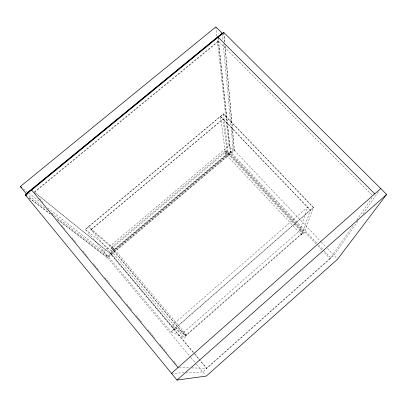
<?xml version="1.0" encoding="UTF-8"?>
<svg xmlns="http://www.w3.org/2000/svg" width="407" height="407" viewBox="0 0 407 407"><rect width="100%" height="100%" fill="white"/><g stroke="black" fill="none" stroke-linecap="round" stroke-linejoin="round"><path stroke-width="0.31" stroke-dasharray="2.04 1.53" d="M183.75 332.295L299.867 230.51L307.585 207.138L171.591 325.839L183.75 332.295L186.07 335.047M301.658 234.814L310.414 210.088L220.492 116.28L225.473 153.943L301.658 234.814L304.233 232.555L313.446 207.433L223.443 113.812L85.394 229.314L171.118 331.909L313.415 207.524L223.458 113.95L85.485 229.39M302.864 233.089L303.149 232.3L225.961 150.549L111.04 247.67L185.154 335.851L185.561 336.05L302.864 233.089L226.119 151.75L225.961 150.549M352.788 225.783L330.123 258.76L323.58 251.836M356.746 220.024L372.217 197.512M357.885 221.179L333.949 255.357L202.808 371.906L186.518 372.654M362.963 213.924L378.561 191.656M185.154 335.851L303.149 232.3M313.446 207.433L171.072 331.883L184.254 337.876L186.961 335.505L113.716 248.458L88.512 226.699L174.344 329.09M47.751 207.997L103.546 251.714L229.06 145.696L217.185 38.919M111.04 247.67L111.844 248.356L226.119 151.75M85.394 229.314L111.08 250.687L113.716 248.458M225.473 153.943L227.976 151.821L223.443 113.812M114.062 249.455L227.34 153.617L223.067 118.961L90.965 229.624L114.062 249.455L111.93 246.917M110.302 253.53L230.51 151.806M51.811 213.451L107.514 256.466L233.216 150.081L223.189 43.951M56.98 219.052L107.412 257.59L234.223 150.234L224.633 43.641M91.056 229.701L223.082 119.093M34.249 191.992L218.34 41.046L371.779 194.846M34.503 192.302L218.615 41.321M171.479 373.341L184.01 372.766M179.294 367.577L189.316 367.842M191.824 367.913L206.858 368.31L200.336 360.531M174.298 329.065L186.961 335.505M28.989 197.782L49.644 213.558M57.708 219.714L107.585 257.799L234.407 150.427L225.015 45.167M29.243 197.858L49.919 213.66M26.216 193.681L46.291 209.188M23.341 188.868L26.826 191.6M28.821 193.162L40.278 202.142M34.366 192.089L111.32 254.283L194.627 353.719M35.607 193.193L111.493 254.492M220.513 116.412L310.378 210.175M234.223 150.234L320.848 241.555M321.286 242.012L325.651 246.617M327.396 248.458L337.581 259.193M229.06 145.696L233.216 150.081M316.824 243.06L230.331 151.613L110.124 253.322L194.22 353.708M318.569 244.902L323.799 250.432M324.237 250.895L330.774 257.809L206.441 368.299L194.627 354.197M316.168 243.997L230.52 153.373L217.964 37.551M317.913 245.838L323.143 251.378M227.976 151.821L304.233 232.555M225.117 151.262L227.34 153.617M299.867 230.51L302.279 233.063M111.844 248.356L185.561 336.05M111.08 250.687L184.254 337.876M195.039 354.207L199.929 360.042M103.546 251.714L107.514 256.466M107.412 257.59L190.603 357.275M191.01 357.763L195.894 363.619M196.301 364.102L205.52 375.152M39.754 198.667L42.984 202.584M51.465 212.866L54.294 216.29M61.564 225.107L63.177 227.065M63.584 227.554L64.392 228.531M72.064 237.836L76.104 242.73M82.972 251.053L87.815 256.929M93.473 263.782L94.683 265.252M95.085 265.74L96.703 267.699M97.105 268.188L99.125 270.635M104.782 277.488L106.395 279.446M106.802 279.94L108.415 281.893M108.822 282.387L109.625 283.364M114.881 289.728L116.092 291.198M116.494 291.687L118.111 293.645M118.513 294.134L120.131 296.093M120.533 296.581L121.342 297.563M126.592 303.927L128.205 305.886M128.612 306.374L129.823 307.845M130.225 308.333L131.843 310.292M136.284 315.674L137.902 317.633M138.304 318.126L139.922 320.085M140.323 320.574L141.941 322.532M148 329.874L149.613 331.832M150.02 332.321L151.633 334.279M152.04 334.768L153.653 336.726M154.06 337.22L154.863 338.197M160.114 344.561L161.33 346.031M161.732 346.52L163.349 348.478M163.751 348.967L165.364 350.926M165.771 351.414L166.58 352.396M173.85 361.207L175.061 362.678M175.463 363.166L176.272 364.143M215.852 26.913L216.906 36.391M218.172 37.241L230.703 153.561M222.232 33.842L222.888 40.792M223.891 32.56L224.786 42.649M223.667 32.916L224.578 43.01"/><path stroke-width="0.61" d="M386.65 194.429L337.581 259.193L206.293 376.083L177.004 380.087L25.203 194.775L223.611 32.285L386.65 194.429L177.004 380.087M171.479 373.341L380.738 188.548M223.891 32.56L25.463 195.09L26.47 195.859M20.35 186.528L215.852 26.913L222.171 33.211L26.216 193.681L20.35 186.528L21.846 187.698M25.203 194.775L26.216 195.548M217.898 36.966L374.735 193.849M31.405 189.698L178.042 367.541"/></g></svg>
